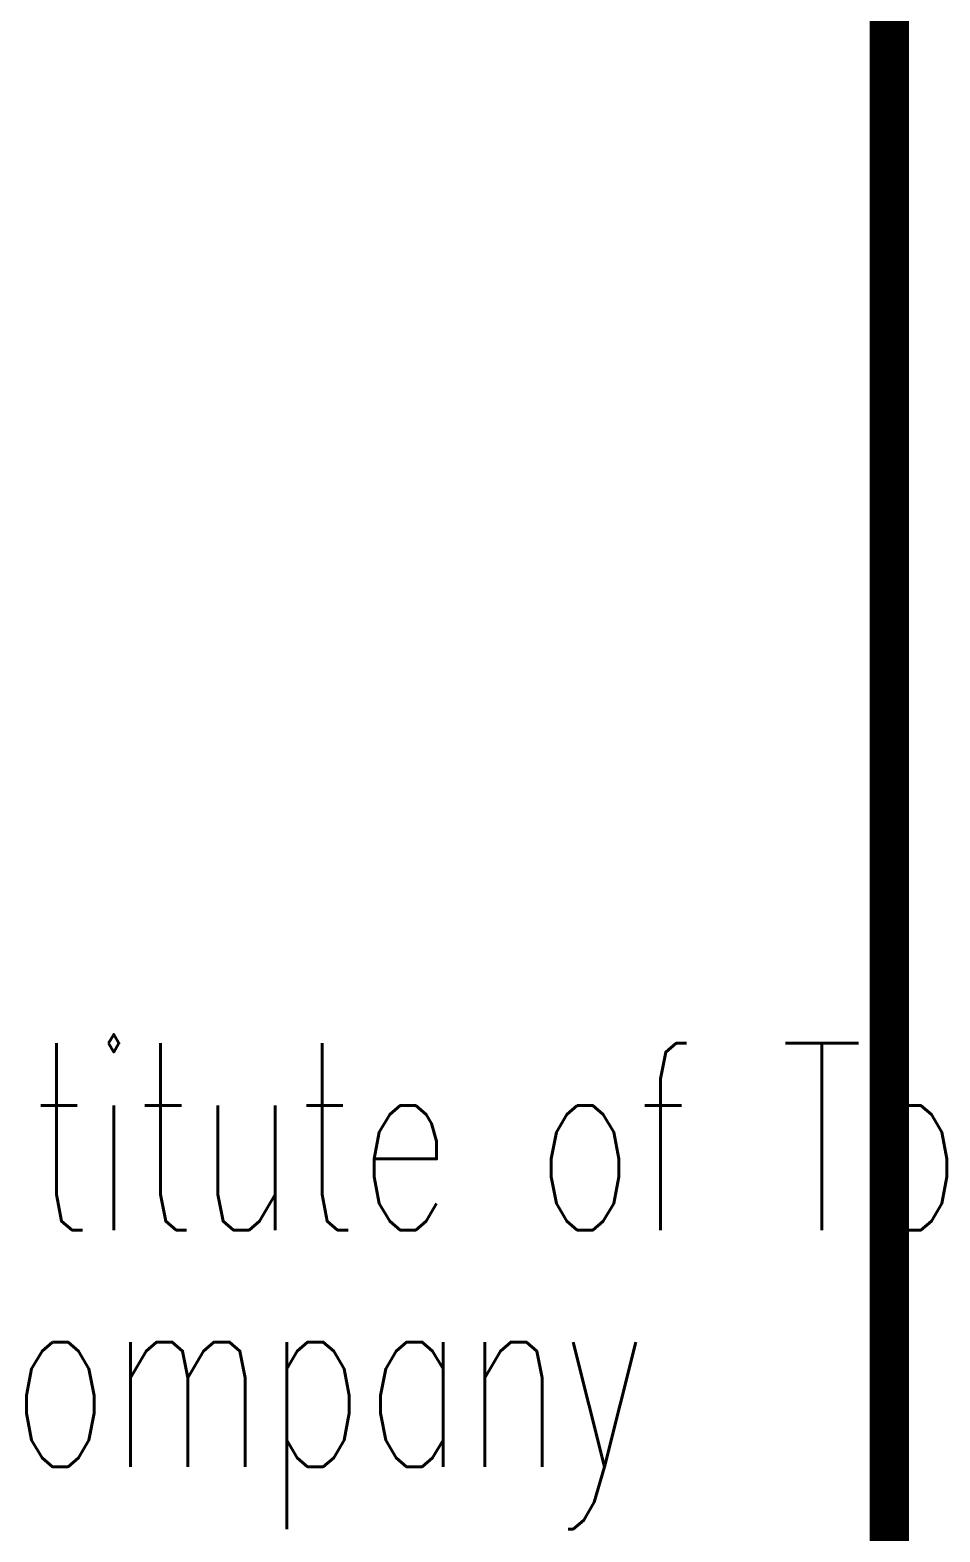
# Model space of a CAD drawing. Extents: x -176901 to -116100, y 26213 to 68263.
# Drawn here: x -119261 to -117874, y 42553 to 44844 of the extents above; entities that cross this region are included whole.
import ezdxf
from ezdxf.enums import TextEntityAlignment as Align

# ---------------------------------------------------------------- set-up
doc = ezdxf.new("R2010")
doc.units = 0
doc.header["$LTSCALE"] = 1000
doc.header["$MEASUREMENT"] = 0
doc.layers.get('0').update_dxf_attribs({"linetype": 'CONTINUOUS'})
doc.layers.add('图框', color=7, linetype='CONTINUOUS')
doc.styles.add('TONGJI-FONT', font='simplex.shx', dxfattribs={"width": 0.65})

# ---------------------------------------------------------------- blocks, each defined once
blk = doc.blocks.new('TJAD_TK_LOGO')
at = {"layer": '图框', "style": 'TONGJI-FONT', "width": 0.65}
for s, p in [('Architectural Design & Research Institute of Tongji University', (0.6, -0.4754)), (' Group Limited Company', (0.6594, -0.8031))]:
    blk.add_text(s, height=0.258835, dxfattribs=at).set_placement(p, align=Align.MIDDLE_CENTER)
blk = doc.blocks.new('TJAD_TK_A0')
at = {"layer": '图框', "const_width": 1.2}
blk.add_lwpolyline([(2152, -431.703), (2152, 389.297), (998, 389.297), (998, -431.703)], close=True, dxfattribs=at)
at = {"color": 1, "xscale": 22.02171320475958, "yscale": 22.02171320475958, "zscale": 22.02171320475958}
blk.add_blockref('TJAD_TK_LOGO', (2098.787, -92.377), dxfattribs=at)

msp = doc.modelspace()

# ---------------------------------------------------------------- block references
at = {"layer": '图框', "xscale": 50, "yscale": 50, "zscale": 50}
msp.add_blockref('TJAD_TK_A0', (-225550.9, 48298.1), dxfattribs=at)

doc.saveas('drawing.dxf')
